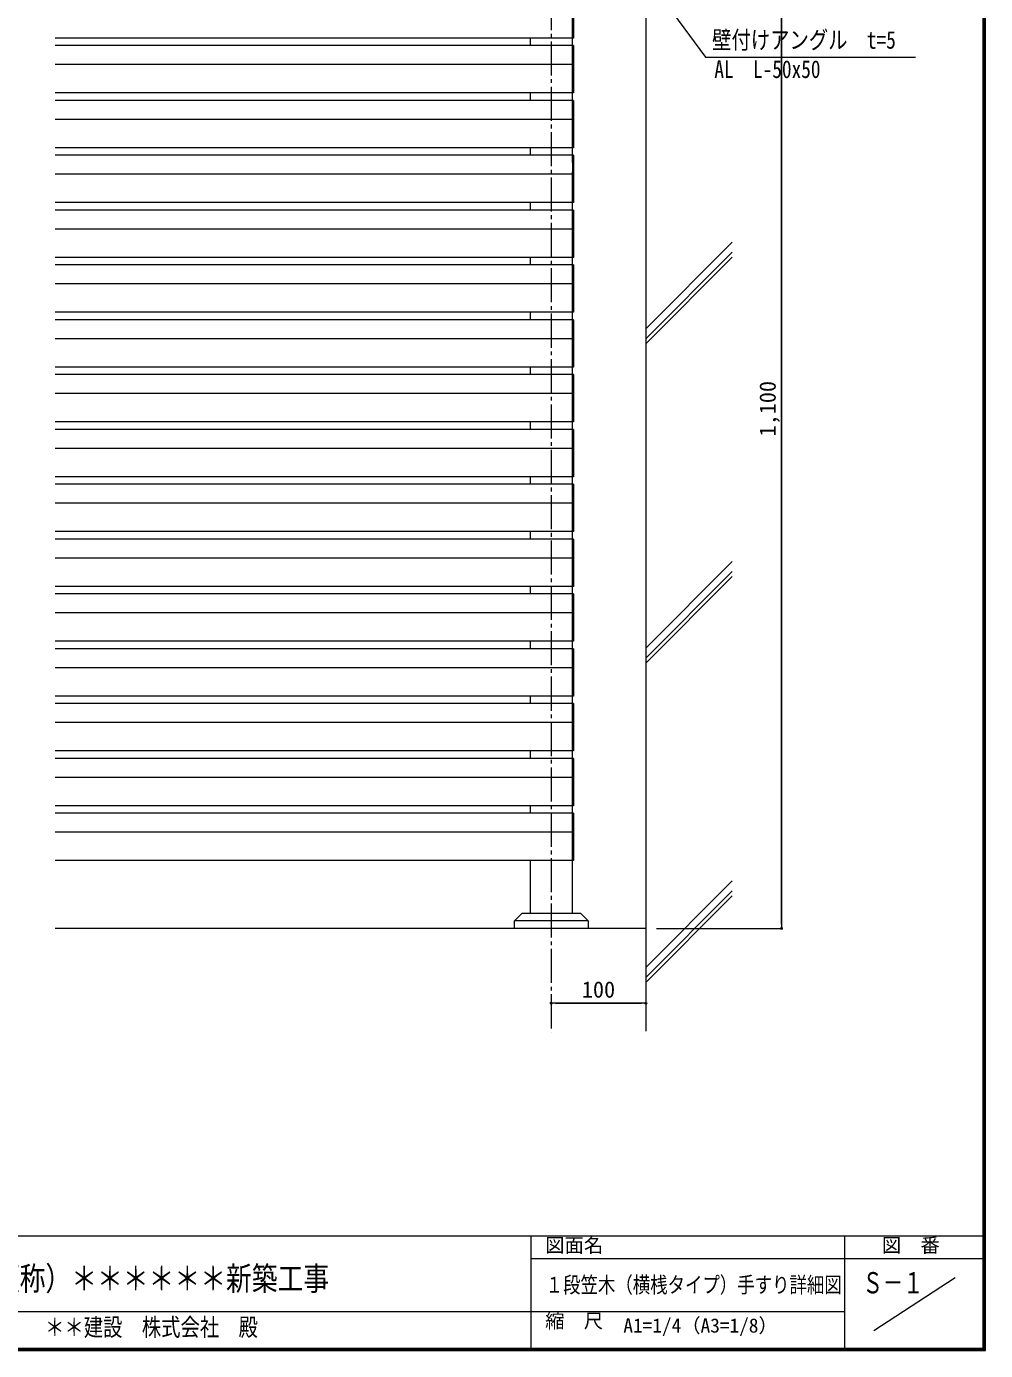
# Model space of a CAD drawing. Units: millimetres at full size. Extents: x -1601 to 2776, y -1131 to 1131.
# Drawn here: x 586 to 1601, y -1131 to 269 of the extents above; entities that cross this region are included whole.
import ezdxf
from ezdxf.enums import TextEntityAlignment as Align

# ---------------------------------------------------------------- set-up
doc = ezdxf.new("R2010")
doc.units = ezdxf.units.MM
doc.header["$LTSCALE"] = 4
doc.header["$PDMODE"] = 32
doc.header["$PDSIZE"] = 2
doc.linetypes.add('CHAIN2', pattern=[12, 9, -1, 1, -1])
for name, color, linetype, lineweight in [('0-0_0', 7, 'Continuous', 18), ('0-1_1手摺寸法', 3, 'Continuous', 18), ('0-4_2躯体線', 4, 'Continuous', 9), ('0-6_3中心線', 2, 'CHAIN2', 18), ('0-8_42ｱﾙﾐ部品', 6, 'Continuous', 18), ('1-1_WAKU', 7, 'Continuous', 18)]:
    doc.layers.add(name, color=color, linetype=linetype, lineweight=lineweight)
doc.layers.add('0-F_MOJI', color=6, linetype='Continuous')
doc.styles.add('ＭＳ ゴシック', font='')
doc.styles.get('ＭＳ ゴシック').set_extended_font_data('MS Gothic')

msp = doc.modelspace()

# ---------------------------------------------------------------- linework, layer by layer
at = {"layer": '0-0_0'}
for p, q in [((1164.062, 125.581), (1164.062, 370.108)), ((1119.062, 257.108), (1119.062, 249.108)), ((1119.062, 199.108), (1119.062, 191.108)), ((1119.062, 141.108), (1119.062, 133.108)), ((1164.062, -668.69), (1164.062, 115.753)), ((1119.062, 83.108), (1119.062, 75.108)), ((1119.062, 25.108), (1119.062, 17.108)), ((1119.062, -32.892), (1119.062, -40.892)), ((1119.062, -90.892), (1119.062, -98.892)), ((1119.062, -148.892), (1119.062, -156.892)), ((1119.062, -206.892), (1119.062, -214.892)), ((1119.062, -264.892), (1119.062, -272.892)), ((1119.062, -322.892), (1119.062, -330.892)), ((1119.062, -380.892), (1119.062, -388.892)), ((1119.062, -438.892), (1119.062, -446.892)), ((1119.062, -496.892), (1119.062, -504.892)), ((1119.062, -554.892), (1119.062, -562.892)), ((1119.062, -612.892), (1119.062, -668.69)), ((1180.562, -676.69), (1102.562, -676.69))]:
    msp.add_line(p, q, dxfattribs=at)
msp.add_lwpolyline([(1241.079, 323.701), (1246.999, 315.642), (1304.734, 237.046), (1526.978, 237.046)], dxfattribs=at)
msp.add_lwpolyline([(1180.562, -684.892), (1102.562, -684.892), (1102.562, -676.69), (1110.562, -668.69), (1172.562, -668.69), (1180.562, -676.69)], close=True, dxfattribs=at)
at = {"layer": '0-1_1手摺寸法'}
for p, q in [((1385.115, 415.108), (1385.115, -684.892)), ((1385.115, -680.292), (1385.115, 410.508)), ((1253.062, -684.892), (1385.115, -684.892)), ((1141.562, -761.58), (1141.562, -763.936)), ((1241.562, -763.936), (1141.562, -763.936)), ((1146.162, -763.936), (1236.962, -763.936)), ((1241.562, -761.58), (1241.562, -763.936))]:
    msp.add_line(p, q, dxfattribs=at)
for p in [(1385.115, -684.892), (1141.562, -763.936), (1241.562, -763.936)]:
    msp.add_point(p, dxfattribs=at)
at = {"layer": '0-4_2躯体線'}
for p, q in [((1241.562, 474.34), (1241.562, -793.43)), ((1241.562, -50.445), (1333.15, 41.144)), ((1241.562, -61.054), (1333.15, 30.535)), ((1241.562, -66.347), (1333.15, 25.242)), ((1241.562, -388.202), (1333.15, -296.613)), ((1241.562, -398.81), (1333.15, -307.222)), ((1241.562, -404.104), (1333.15, -312.515)), ((1241.562, -725.958), (1333.15, -634.37)), ((1241.562, -736.567), (1333.15, -644.978)), ((1241.562, -741.861), (1333.15, -650.272)), ((1241.562, -684.892), (616.294, -684.892))]:
    msp.add_line(p, q, dxfattribs=at)
at = {"layer": '0-6_3中心線'}
msp.add_line((1141.562, 493.608), (1141.562, -794.622), dxfattribs=at)
at = {"layer": '0-8_42ｱﾙﾐ部品'}
for p, q in [((1164.062, 307.108), (1164.062, 257.108)), ((1165.062, 307.108), (1165.062, 257.108)), ((1165.062, 257.108), (616.294, 257.108)), ((1165.062, 249.108), (616.294, 249.108)), ((1164.062, 249.108), (1164.062, 199.108)), ((1165.062, 249.108), (1165.062, 199.108)), ((1164.062, 229.108), (616.294, 229.108)), ((1165.062, 199.108), (616.294, 199.108)), ((1165.062, 191.108), (616.294, 191.108)), ((1164.062, 191.108), (1164.062, 141.108)), ((1165.062, 191.108), (1165.062, 141.108)), ((1164.062, 171.108), (616.294, 171.108)), ((1165.062, 141.108), (616.294, 141.108)), ((1165.062, 133.108), (616.294, 133.108)), ((1164.062, 133.108), (1164.062, 83.108)), ((1165.062, 133.108), (1165.062, 83.108)), ((1164.062, 113.108), (616.294, 113.108)), ((1165.062, 83.108), (616.294, 83.108)), ((1165.062, 75.108), (616.294, 75.108)), ((1164.062, 75.108), (1164.062, 25.108)), ((1165.062, 75.108), (1165.062, 25.108)), ((1164.062, 55.108), (616.294, 55.108)), ((1165.062, 25.108), (616.294, 25.108)), ((1165.062, 17.108), (616.294, 17.108)), ((1164.062, 17.108), (1164.062, -32.892)), ((1165.062, 17.108), (1165.062, -32.892)), ((1164.062, -2.892), (616.294, -2.892)), ((1165.062, -32.892), (616.294, -32.892)), ((1165.062, -40.892), (616.294, -40.892)), ((1164.062, -40.892), (1164.062, -90.892)), ((1165.062, -40.892), (1165.062, -90.892)), ((1164.062, -60.892), (616.294, -60.892)), ((1165.062, -90.892), (616.294, -90.892)), ((1165.062, -98.892), (616.294, -98.892)), ((1164.062, -98.892), (1164.062, -148.892)), ((1165.062, -98.892), (1165.062, -148.892)), ((1164.062, -118.892), (616.294, -118.892)), ((1165.062, -148.892), (616.294, -148.892)), ((1165.062, -156.892), (616.294, -156.892)), ((1164.062, -156.892), (1164.062, -206.892)), ((1165.062, -156.892), (1165.062, -206.892)), ((1164.062, -176.892), (616.294, -176.892)), ((1165.062, -206.892), (616.294, -206.892)), ((1165.062, -214.892), (616.294, -214.892)), ((1164.062, -214.892), (1164.062, -264.892)), ((1165.062, -214.892), (1165.062, -264.892)), ((1164.062, -234.892), (616.294, -234.892)), ((1165.062, -264.892), (616.294, -264.892)), ((1165.062, -272.892), (616.294, -272.892)), ((1164.062, -272.892), (1164.062, -322.892)), ((1165.062, -272.892), (1165.062, -322.892)), ((1164.062, -292.892), (616.294, -292.892)), ((1165.062, -322.892), (616.294, -322.892)), ((1165.062, -330.892), (616.294, -330.892)), ((1164.062, -330.892), (1164.062, -380.892)), ((1165.062, -330.892), (1165.062, -380.892)), ((1164.062, -350.892), (616.294, -350.892)), ((1165.062, -380.892), (616.294, -380.892)), ((1165.062, -388.892), (616.294, -388.892)), ((1164.062, -388.892), (1164.062, -438.892)), ((1165.062, -388.892), (1165.062, -438.892)), ((1164.062, -408.892), (616.294, -408.892)), ((1165.062, -438.892), (616.294, -438.892)), ((1165.062, -446.892), (616.294, -446.892)), ((1164.062, -446.892), (1164.062, -496.892)), ((1165.062, -446.892), (1165.062, -496.892)), ((1164.062, -466.892), (616.294, -466.892)), ((1165.062, -496.892), (616.294, -496.892)), ((1165.062, -504.892), (616.294, -504.892)), ((1164.062, -504.892), (1164.062, -554.892)), ((1165.062, -504.892), (1165.062, -554.892)), ((1164.062, -524.892), (616.294, -524.892)), ((1165.062, -554.892), (616.294, -554.892)), ((1165.062, -562.892), (616.294, -562.892)), ((1164.062, -562.892), (1164.062, -612.892)), ((1165.062, -562.892), (1165.062, -612.892)), ((1164.062, -582.892), (616.294, -582.892)), ((1165.062, -612.892), (616.294, -612.892))]:
    msp.add_line(p, q, dxfattribs=at)
at = {"layer": '1-1_WAKU'}
for p, q in [((1598.8, -1128.8), (1598.8, 1128.8)), ((1599.4, -1129.4), (1599.4, 1129.4)), ((1600, -1130), (1600, 1130)), ((1600.6, -1130.6), (1600.6, 1130.6)), ((1601.2, -1131.2), (1601.2, 1131.2)), ((-1600, -1010), (1600, -1010)), ((1120, -1010), (1120, -1130)), ((1452, -1010), (1452, -1130)), ((1120, -1034), (1600, -1034)), ((1482.834, -1110), (1569.167, -1054)), ((444, -1090), (1452, -1090)), ((-1601.2, -1131.2), (1601.2, -1131.2)), ((-1600.6, -1130.6), (1600.6, -1130.6)), ((-1600, -1130), (1600, -1130)), ((-1599.4, -1129.4), (1599.4, -1129.4)), ((-1598.8, -1128.8), (1598.8, -1128.8))]:
    msp.add_line(p, q, dxfattribs=at)

# ---------------------------------------------------------------- texts
at = {"layer": '0-0_0', "style": 'ＭＳ ゴシック'}
for s, height, width, p in [('壁付けアングル\u3000t=5', 18.77, 0.8, (1311.757, 240.189)), ('AL\u3000L-50x50', 18.77, 0.8, (1314.133, 209.204)), ('（仮称）＊＊＊＊＊＊新築工事', 25.02, 0.8, (524.245, -1075.027)), ('１段笠木（横桟タイプ）手すり詳細図', 16.89, 0.8, (1135.667, -1075.191)), ('Ｓ－１', 22.52, 0.7, (1471.017, -1077.514)), ('＊＊建設\u3000株式会社\u3000殿', 18.77, 0.8, (605.728, -1121.481))]:
    msp.add_text(s, height=height, dxfattribs=dict(at, width=width)).set_placement(p, align=Align.BOTTOM_LEFT)
msp.add_text('A1=1/4（A3=1/8）', height=15.01, dxfattribs=at).set_placement((1217.845, -1116.759), align=Align.BOTTOM_LEFT)
at = {"layer": '0-1_1手摺寸法', "style": 'ＭＳ ゴシック'}
msp.add_text('1,100', height=17.27, rotation=90, dxfattribs=at).set_placement((1384.296, -164.332), align=Align.BOTTOM_LEFT)
msp.add_text('100', height=17.27, dxfattribs=at).set_placement((1173.898, -763.118), align=Align.BOTTOM_LEFT)
at = {"layer": '0-F_MOJI', "style": 'ＭＳ ゴシック'}
for s, p in [('図面名', (1135.108, -1031.842)), ('図  番', (1491.423, -1031.842)), ('縮  尺', (1135.108, -1111.842))]:
    msp.add_text(s, height=15.01, dxfattribs=at).set_placement(p, align=Align.BOTTOM_LEFT)

doc.saveas('drawing.dxf')
